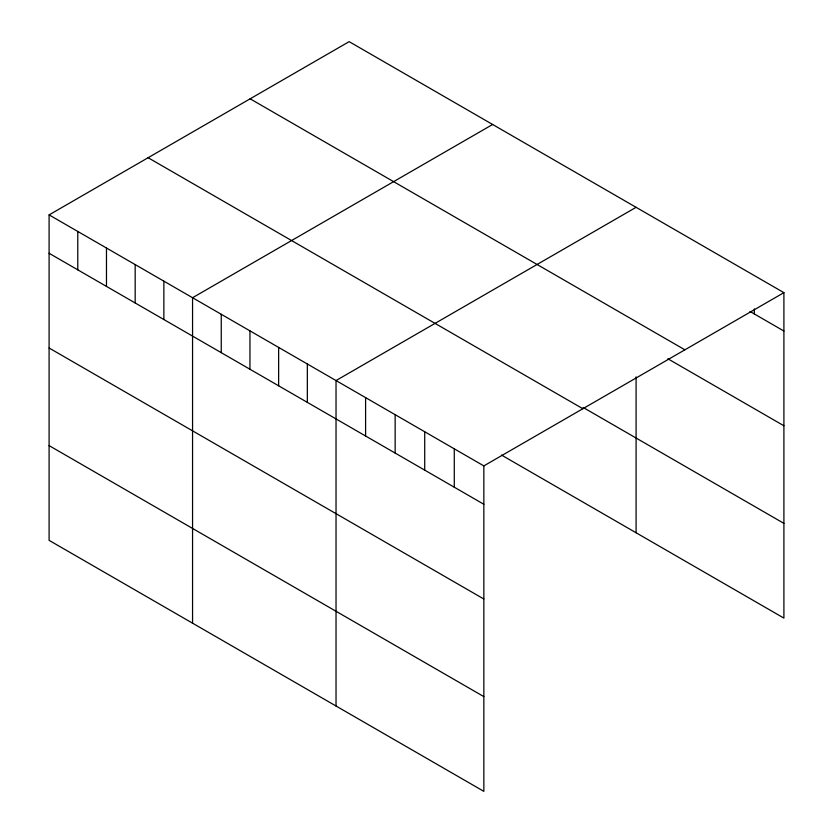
<?xml version="1.0" encoding="UTF-8"?>
<svg xmlns="http://www.w3.org/2000/svg" width="833" height="833" viewBox="0 0 833 833"><rect width="100%" height="100%" fill="white"/><g stroke="black" fill="none" stroke-linecap="round" stroke-linejoin="round"><path stroke-width="1.25" d="M49.095 214.893L483.848 465.897L483.848 791.35L49.095 540.346L49.095 214.893L349.152 41.65L783.905 292.654L783.905 618.107L501.456 455.037M492.626 124.481L192.558 297.725L192.558 623.178M636.089 207.313L336.032 380.556L336.032 706.009M483.848 465.897L783.905 292.654M749.971 311.438L783.905 331.034M250.139 98.815L684.893 349.818M667.847 358.763L783.905 425.767M583.121 407.452L783.905 523.374M148.107 157.718L582.861 408.722M49.095 253.274L483.848 504.277M49.095 348.007L483.848 599.01M49.095 445.613L483.848 696.617M754.344 308.856L754.344 313.968M636.089 376.87L636.089 532.766M454.277 448.82L454.277 487.211M424.715 431.754L424.715 470.145M395.154 414.688L395.154 453.079M365.593 397.622L365.593 436.003M307.335 363.99L307.335 402.37M278.639 347.423L278.639 385.804M249.952 330.857L249.952 369.238M221.255 314.291L221.255 352.671M163.862 281.158L163.862 319.539M135.175 264.592L135.175 302.973M106.478 248.026L106.478 286.406M77.781 231.459L77.781 269.84"/></g></svg>
